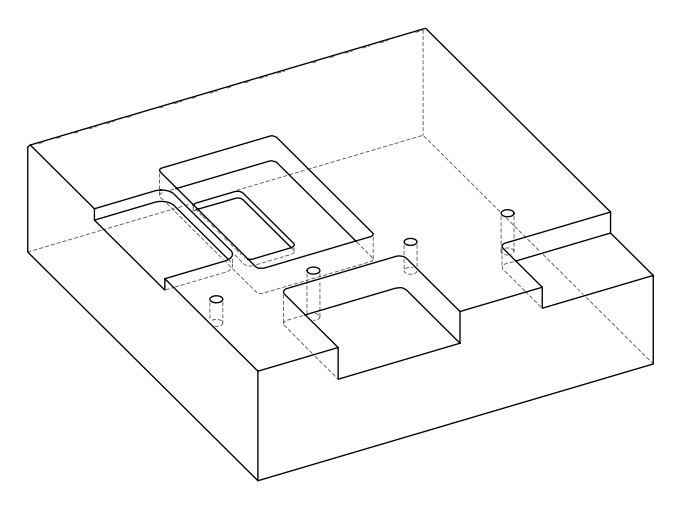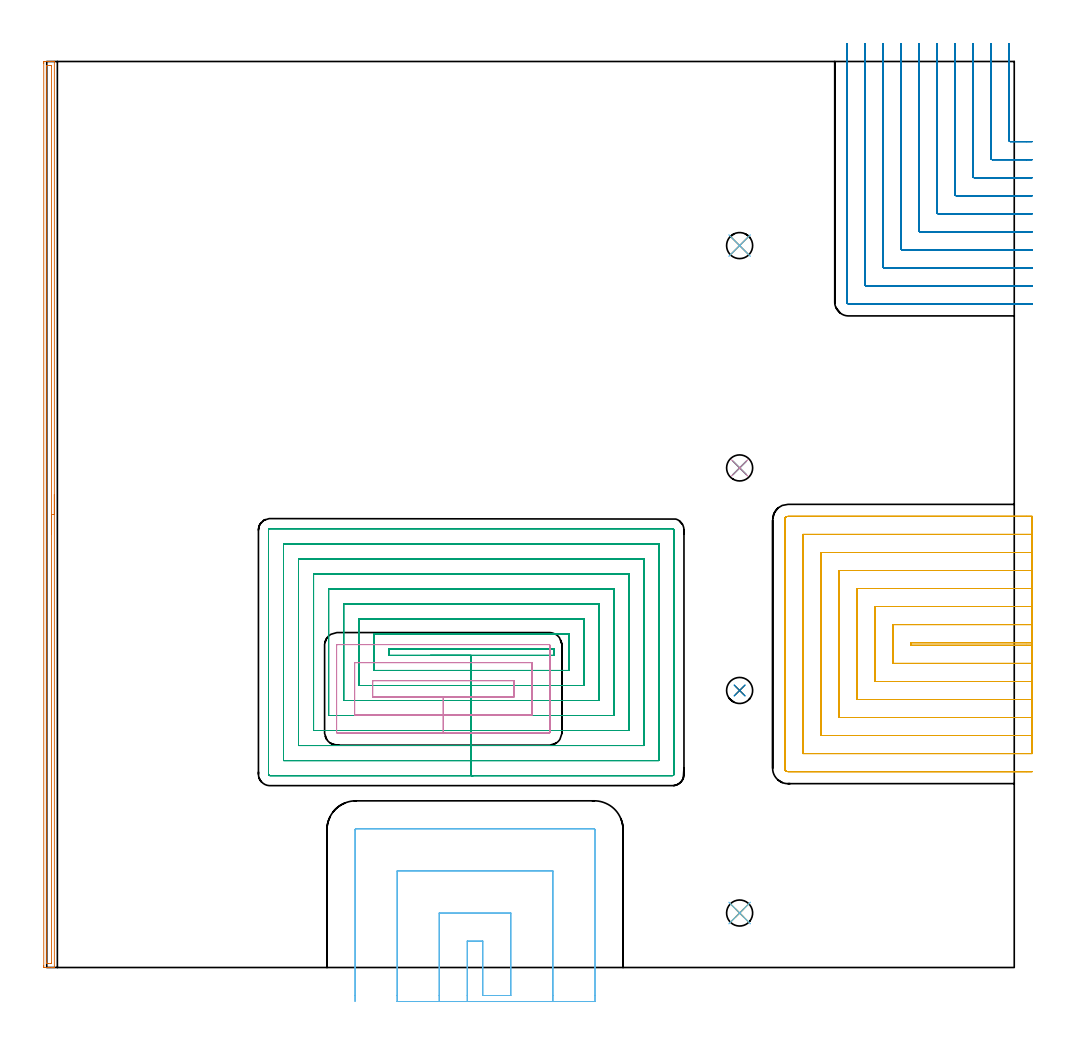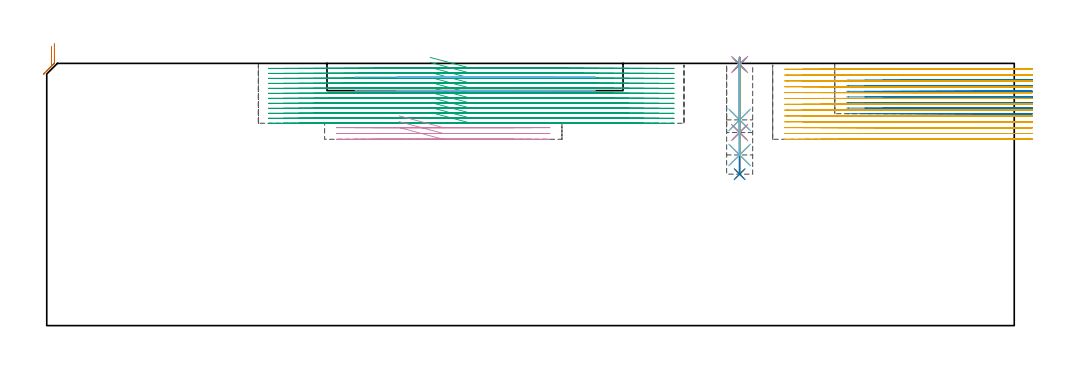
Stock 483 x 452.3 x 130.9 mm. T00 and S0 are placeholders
(PLAN: 18 operations, 13 tool changes, 213.3 min)
(1 SPOT_DRILL | STEP1POCKET | NXT0321_9005460120000 | 0.03 min | 4 mm3)
(2 SPOT_DRILL_1 | STEP1POCKET_1 | NXT0321_9005460120000 | 0.03 min | 2 mm3)
(3 SPOT_DRILL_2 | STEP1POCKET_2 | NXT0321_9005460120000 | 0.03 min | 2 mm3)
(4 SPOT_DRILL_3 | STEP1POCKET_3 | NXT0321_9005460120000 | 0.03 min | 2 mm3)
(5 DRILL_BLIND_HOLE_INTO_CENTER | STEP1POCKET | UGT0301_480 | 0.12 min | 1488 mm3)
(6 DRILL_TO_ENLARGE_BLIND_HOLE | STEP1POCKET | UGT0301_374 | 0.12 min | 2237 mm3)
(7 DRILL_BLIND_HOLE_INTO_CENTER_1 | STEP1POCKET_1 | UGT0301_480 | 0.23 min | 3011 mm3)
(8 DRILL_TO_ENLARGE_BLIND_HOLE_1 | STEP1POCKET_1 | UGT0301_374 | 0.23 min | 4300 mm3)
(9 DRILL_BLIND_HOLE_INTO_CENTER_2 | STEP1POCKET_2 | UGT0301_480 | 0.15 min | 1841 mm3)
(10 DRILL_TO_ENLARGE_BLIND_HOLE_2 | STEP1POCKET_2 | UGT0301_374 | 0.15 min | 2719 mm3)
(11 DRILL_BLIND_HOLE_INTO_CENTER_3 | STEP1POCKET_3 | UGT0301_480 | 0.19 min | 2470 mm3)
(12 DRILL_TO_ENLARGE_BLIND_HOLE_3 | STEP1POCKET_3 | UGT0301_374 | 0.19 min | 3570 mm3)
(13 AREA_MILL | FG_CHAMFER_SURFACE | UGT0205_001 | 7.43 min | 6351 mm3)
(14 MILL_CORNER_NOTCH_RECTANGULAR | CORNER_NOTCH_RECTANGULAR | NXT0201_011 | Follow Part, ap 3, ae 75% | 27.88 min | 285381 mm3)
(15 MILL_RECTANGULAR_POCKET | POCKET_RECTANGULAR_STRAIGHT | NXT0201_013 | Follow Part, ap 2.5, ae 75% | 91.39 min | 845746 mm3)
(16 MILL_RECTANGULAR_POCKET_1 | POCKET_RECTANGULAR_STRAIGHT_1 | NXT0201_011 | Follow Part, ap 3, ae 75% | 4.53 min | 52999 mm3)
(17 MILL_SLOT | SLOT_PARTIAL_RECTANGULAR | NXT0201_011 | Follow Part, ap 3, ae 75% | 76.45 min | 636310 mm3)
(18 MILL_SLOT_1 | SLOT_PARTIAL_RECTANGULAR_1 | UGT0201_006 | Follow Part, ap 7, ae 75% | 4.13 min | 166063 mm3)
(TOOL NXT0321_9005460120000 | NC Spot Drill, 142deg, 12mm, Carbide, Uncoated | D12 PA142 FL30 Z2)
(TOOL UGT0301_480 | Carbide Drill 8.5 mm | D8.5 PA118 FL75 Z2)
(TOOL UGT0301_374 | Twist Drill Flat Bottom 13 mm | D13 PA180 FL101 Z2)
(TOOL UGT0205_001 | Chamfer Mill 20 x 3 x 45 deg. | D20 FL50 Z2)
(TOOL NXT0201_011 | ENDMILL 12mm [2P460-1200-NA 1630] | D12 FL38 Z6)
(TOOL NXT0201_013 | ENDMILL 10mm | D10 FL30 Z4)
(TOOL UGT0201_006 | End Mill 28 mm | D28 FL25 Z2)
(OP 1 SPOT_DRILL)
G17 G21 G94 G90
T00 M6
G54
G17 G0 G90 X345.9 Y27.2 S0 M3
G43 Z140.9 H0
G94 G81 G98 Z130.336 F250. R133.9
G80
M5
M2
(OP 2 SPOT_DRILL_1)
G17 G21 G94 G90
T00 M6
G54
G17 G0 G90 X345.9 Y138.3 S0 M3
G43 Z140.9 H0
G94 G81 G98 Z130.336 F250. R133.9
G80
M5
M2
(OP 3 SPOT_DRILL_2)
G17 G21 G94 G90
T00 M6
G54
G17 G0 G90 X345.9 Y249.4 S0 M3
G43 Z140.9 H0
G94 G81 G98 Z130.336 F250. R133.9
G80
M5
M2
(OP 4 SPOT_DRILL_3)
G17 G21 G94 G90
T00 M6
G54
G17 G0 G90 X345.9 Y360.4 S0 M3
G43 Z140.9 H0
G94 G81 G98 Z130.336 F250. R133.9
G80
M5
M2
(OP 5 DRILL_BLIND_HOLE_INTO_CENTER)
G17 G21 G94 G90
T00 M6
G54
G17 G0 G90 X345.9 Y27.2 S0 M3
G43 Z140.9 H0
G94 G81 G98 Z102.7 F250. R132.9
G80
M5
M2
(OP 6 DRILL_TO_ENLARGE_BLIND_HOLE)
G17 G21 G94 G90
T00 M6
G54
G17 G0 G90 X345.9 Y27.2 S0 M3
G43 Z140.9 H0
G94 G81 G98 Z102.7 F250. R132.9
G80
M5
M2
(OP 7 DRILL_BLIND_HOLE_INTO_CENTER_1)
G17 G21 G94 G90
T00 M6
G54
G17 G0 G90 X345.9 Y138.3 S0 M3
G43 Z140.9 H0
G94 G81 G98 Z75.6 F250. R132.9
G80
M5
M2
(OP 8 DRILL_TO_ENLARGE_BLIND_HOLE_1)
G17 G21 G94 G90
T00 M6
G54
G17 G0 G90 X345.9 Y138.3 S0 M3
G43 Z140.9 H0
G94 G73 G98 Z75.6 F250. Q11.06 R132.9
G80
M5
M2
(OP 9 DRILL_BLIND_HOLE_INTO_CENTER_2)
G17 G21 G94 G90
T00 M6
G54
G17 G0 G90 X345.9 Y249.4 S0 M3
G43 Z140.9 H0
G94 G81 G98 Z96.4 F250. R132.9
G80
M5
M2
(OP 10 DRILL_TO_ENLARGE_BLIND_HOLE_2)
G17 G21 G94 G90
T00 M6
G54
G17 G0 G90 X345.9 Y249.4 S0 M3
G43 Z140.9 H0
G94 G73 G98 Z96.4 F250. Q11.5 R132.9
G80
M5
M2
(OP 11 DRILL_BLIND_HOLE_INTO_CENTER_3)
G17 G21 G94 G90
T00 M6
G54
G17 G0 G90 X345.9 Y360.4 S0 M3
G43 Z140.9 H0
G94 G81 G98 Z85.2 F250. R132.9
G80
M5
M2
(OP 12 DRILL_TO_ENLARGE_BLIND_HOLE_3)
G17 G21 G94 G90
T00 M6
G54
G17 G0 G90 X345.9 Y360.4 S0 M3
G43 Z140.9 H0
G94 G73 G98 Z85.2 F250. Q11.425 R132.9
G80
M5
M2
(OP 13 AREA_MILL)
G17 G21 G94 G90
T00 M6
G54
G17 G0 G90 X3.8 Y236.15 S1061 M3
G43 Z140.9 H0
G94 G1 Y236.112 Z140.028 F250.
Y235.998 Z139.163
Y235.809 Z138.312
Y235.547 Z137.48
Y235.213 Z136.674
Y234.81 Z135.9
Y234.341 Z135.164
Y233.81 Z134.472
Y233.221 Z133.829
Y232.578 Z133.239
Y231.886 Z132.708
Y231.15 Z132.24
Y230.376 Z131.837
Y229.57 Z131.503
Y228.738 Z131.241
Y227.886 Z131.052
Y227.022 Z130.938
Y226.15 Z130.9
Y0.169
X3.798 Y0.007 Z130.889
Y0.005 Z130.888
X3.461 Y0. Z130.56
X3.14 Z130.24
X2.472 Z129.567
X1.257 Z128.353
X0.709 Z127.804
X-1.053 Y0.001 Z126.043
X-1.284 Y0.004 Z125.812
X-1.491 Y0.01 Z125.605
X-1.495 Y0.168 Z125.603
X-1.499 Y0.616 Z125.601
X-1.5 Y1.069 Z125.6
Y451.244
X-1.499 Y451.684 Z125.601
X-1.495 Y452.132 Z125.602
X-1.491 Y452.29 Z125.605
X-1.053 Y452.3 Z126.043
X0.709 Z127.804
X1.256 Z128.353
X1.591 Z128.687
X2.138 Z129.234
X2.472 Z129.567
X3.14 Z130.24
X3.461 Z130.56
X3.798 Y452.295 Z130.888
Y452.293 Z130.889
X3.8 Y452.131 Z130.9
Y226.15
X2.386 Z129.486
X2.385 Y2.49 Z129.485
X2.384 Y2.402 Z129.484
X2.377 Y2.01 Z129.477
X1.985 Y2.002 Z129.085
X0.709 Y2.001 Z127.809
X0.222 Y2.003 Z127.322
X0.012 Y2.01 Z127.112
X-0.079 Y2.036 Z127.021
X-0.084 Y2.314 Z127.016
X-0.085 Y2.402 Z127.015
Y449.81
X-0.084 Y449.898 Z127.016
X-0.077 Y450.29 Z127.023
X0.315 Y450.298 Z127.415
X1.591 Y450.299 Z128.691
X2.078 Y450.297 Z129.178
X2.288 Y450.29 Z129.388
X2.379 Y450.264 Z129.479
X2.384 Y449.986 Z129.484
X2.385 Y449.898 Z129.485
X2.386 Y226.15 Z129.486
Y225.278 Z129.524
Y224.413 Z129.638
Y223.562 Z129.826
Y222.73 Z130.089
Y221.924 Z130.423
Y221.15 Z130.825
Y220.414 Z131.294
Y219.722 Z131.825
Y219.079 Z132.415
Y218.49 Z133.058
Y217.958 Z133.75
Y217.49 Z134.486
Y217.087 Z135.26
Y216.753 Z136.066
Y216.491 Z136.898
Y216.302 Z137.749
Y216.188 Z138.614
Y216.15 Z139.486
G0 Z140.9
M5
M2
(OP 14 MILL_CORNER_NOTCH_RECTANGULAR)
G17 G21 G94 G90
T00 M6
G54
G17 G0 G90 X480.4 Y461.3 S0 M3
G43 Z140.9 H1
Z128.111
G94 G1 Y458.3 F250.
Y412.894 F500.
G3 X480.994 Y412.3 R0.6
G1 X489.
X492. F250.
G0 Z140.9
X471.4 Y461.3
Z128.111
G1 Y458.3
Y403.894 F500.
G3 X471.994 Y403.3 R0.6
G1 X489.
X492. F250.
G0 Z140.9
X462.4 Y461.3
Z128.111
G1 Y458.3
Y394.894 F500.
G3 X462.994 Y394.3 R0.6
G1 X489.
X492. F250.
G0 Z140.9
X453.4 Y461.3
Z128.111
G1 Y458.3
Y385.895 F500.
G3 X453.995 Y385.3 R0.6
G1 X489.
X492. F250.
G0 Z140.9
X444.4 Y461.3
Z128.111
G1 Y458.3
Y376.895 F500.
G3 X444.995 Y376.3 R0.6
G1 X489.
X492. F250.
G0 Z140.9
X435.4 Y461.3
Z128.111
G1 Y458.3
Y367.895 F500.
G3 X435.995 Y367.3 R0.6
G1 X489.
X492. F250.
G0 Z140.9
X426.4 Y461.3
Z128.111
G1 Y458.3
Y358.895 F500.
G3 X426.996 Y358.3 R0.6
G1 X489.
X492. F250.
G0 Z140.9
X417.4 Y461.3
Z128.111
G1 Y458.3
Y349.896 F500.
G3 X417.996 Y349.3 R0.6
G1 X489.
X492. F250.
G0 Z140.9
X408.4 Y461.3
Z128.111
G1 Y458.3
Y340.896 F500.
G3 X408.996 Y340.3 R0.6
G1 X489.
X492. F250.
G0 Z140.9
X399.4 Y461.3
Z128.111
G1 Y458.3
Y332.2 F500.
G3 X400.3 Y331.3 R0.9
G1 X489.
X492. F250.
G0 Z140.9
X480.4 Y461.3
Z125.322
G1 Y458.3
Y412.894 F500.
G3 X480.994 Y412.3 R0.6
G1 X489.
X492. F250.
G0 Z140.9
X471.4 Y461.3
Z125.322
G1 Y458.3
Y403.894 F500.
G3 X471.994 Y403.3 R0.6
G1 X489.
X492. F250.
G0 Z140.9
X462.4 Y461.3
Z125.322
G1 Y458.3
Y394.894 F500.
G3 X462.994 Y394.3 R0.6
G1 X489.
X492. F250.
G0 Z140.9
X453.4 Y461.3
Z125.322
G1 Y458.3
Y385.895 F500.
G3 X453.995 Y385.3 R0.6
G1 X489.
X492. F250.
G0 Z140.9
X444.4 Y461.3
Z125.322
G1 Y458.3
Y376.895 F500.
G3 X444.995 Y376.3 R0.6
G1 X489.
X492. F250.
G0 Z140.9
X435.4 Y461.3
Z125.322
G1 Y458.3
Y367.895 F500.
G3 X435.995 Y367.3 R0.6
G1 X489.
X492. F250.
G0 Z140.9
X426.4 Y461.3
Z125.322
G1 Y458.3
Y358.895 F500.
G3 X426.995 Y358.3 R0.6
G1 X489.
X492. F250.
G0 Z140.9
X417.4 Y461.3
Z125.322
G1 Y458.3
Y349.896 F500.
G3 X417.996 Y349.3 R0.6
G1 X489.
X492. F250.
G0 Z140.9
X408.4 Y461.3
Z125.322
G1 Y458.3
Y340.896 F500.
G3 X408.996 Y340.3 R0.6
G1 X489.
X492. F250.
G0 Z140.9
X399.4 Y461.3
Z125.322
G1 Y458.3
Y332.2 F500.
G3 X400.3 Y331.3 R0.9
G1 X489.
X492. F250.
G0 Z140.9
X480.4 Y461.3
Z122.533
G1 Y458.3
Y412.894 F500.
G3 X480.994 Y412.3 R0.6
G1 X489.
X492. F250.
G0 Z140.9
X471.4 Y461.3
Z122.533
G1 Y458.3
Y403.894 F500.
G3 X471.994 Y403.3 R0.6
G1 X489.
X492. F250.
G0 Z140.9
X462.4 Y461.3
Z122.533
G1 Y458.3
Y394.894 F500.
G3 X462.994 Y394.3 R0.6
G1 X489.
X492. F250.
G0 Z140.9
X453.4 Y461.3
Z122.533
G1 Y458.3
Y385.895 F500.
G3 X453.995 Y385.3 R0.6
G1 X489.
X492. F250.
G0 Z140.9
X444.4 Y461.3
Z122.533
G1 Y458.3
Y376.895 F500.
G3 X444.995 Y376.3 R0.6
G1 X489.
X492. F250.
G0 Z140.9
X435.4 Y461.3
Z122.533
G1 Y458.3
Y367.895 F500.
G3 X435.995 Y367.3 R0.6
G1 X489.
X492. F250.
G0 Z140.9
X426.4 Y461.3
Z122.533
G1 Y458.3
Y358.895 F500.
G3 X426.995 Y358.3 R0.6
G1 X489.
X492. F250.
G0 Z140.9
X417.4 Y461.3
Z122.533
G1 Y458.3
Y349.896 F500.
G3 X417.996 Y349.3 R0.6
G1 X489.
X492. F250.
G0 Z140.9
X408.4 Y461.3
Z122.533
G1 Y458.3
Y340.896 F500.
G3 X408.996 Y340.3 R0.6
G1 X489.
X492. F250.
G0 Z140.9
X399.4 Y461.3
Z122.533
G1 Y458.3
Y332.2 F500.
G3 X400.3 Y331.3 R0.9
G1 X489.
X492. F250.
G0 Z140.9
X480.4 Y461.3
Z119.744
G1 Y458.3
Y412.894 F500.
G3 X480.994 Y412.3 R0.6
G1 X489.
X492. F250.
G0 Z140.9
X471.4 Y461.3
Z119.744
G1 Y458.3
Y403.894 F500.
G3 X471.994 Y403.3 R0.6
G1 X489.
X492. F250.
G0 Z140.9
X462.4 Y461.3
Z119.744
G1 Y458.3
Y394.894 F500.
G3 X462.994 Y394.3 R0.6
G1 X489.
X492. F250.
G0 Z140.9
X453.4 Y461.3
Z119.744
G1 Y458.3
Y385.895 F500.
G3 X453.995 Y385.3 R0.6
G1 X489.
X492. F250.
G0 Z140.9
X444.4 Y461.3
Z119.744
G1 Y458.3
Y376.895 F500.
G3 X444.995 Y376.3 R0.6
G1 X489.
X492. F250.
G0 Z140.9
X435.4 Y461.3
Z119.744
G1 Y458.3
Y367.895 F500.
G3 X435.995 Y367.3 R0.6
G1 X489.
X492. F250.
G0 Z140.9
X426.4 Y461.3
Z119.744
G1 Y458.3
Y358.895 F500.
G3 X426.995 Y358.3 R0.6
G1 X489.
X492. F250.
G0 Z140.9
X417.4 Y461.3
Z119.744
G1 Y458.3
Y349.896 F500.
G3 X417.996 Y349.3 R0.6
G1 X489.
X492. F250.
G0 Z140.9
X408.4 Y461.3
Z119.744
G1 Y458.3
Y340.896 F500.
G3 X408.996 Y340.3 R0.6
G1 X489.
X492. F250.
G0 Z140.9
X399.4 Y461.3
Z119.744
G1 Y458.3
Y332.2 F500.
G3 X400.3 Y331.3 R0.9
G1 X489.
X492. F250.
G0 Z140.9
X480.4 Y461.3
Z116.956
G1 Y458.3
Y412.894 F500.
G3 X480.994 Y412.3 R0.6
G1 X489.
X492. F250.
G0 Z140.9
X471.4 Y461.3
Z116.956
G1 Y458.3
Y403.894 F500.
G3 X471.994 Y403.3 R0.6
G1 X489.
X492. F250.
G0 Z140.9
X462.4 Y461.3
Z116.956
G1 Y458.3
Y394.894 F500.
G3 X462.994 Y394.3 R0.6
G1 X489.
X492. F250.
G0 Z140.9
X453.4 Y461.3
Z116.956
G1 Y458.3
Y385.895 F500.
G3 X453.995 Y385.3 R0.6
G1 X489.
X492. F250.
G0 Z140.9
X444.4 Y461.3
Z116.956
G1 Y458.3
Y376.895 F500.
G3 X444.995 Y376.3 R0.6
G1 X489.
X492. F250.
G0 Z140.9
X435.4 Y461.3
Z116.956
G1 Y458.3
Y367.895 F500.
G3 X435.995 Y367.3 R0.6
G1 X489.
X492. F250.
G0 Z140.9
X426.4 Y461.3
Z116.956
G1 Y458.3
Y358.895 F500.
G3 X426.995 Y358.3 R0.6
G1 X489.
X492. F250.
G0 Z140.9
X417.4 Y461.3
Z116.956
G1 Y458.3
Y349.896 F500.
G3 X417.996 Y349.3 R0.6
G1 X489.
X492. F250.
G0 Z140.9
X408.4 Y461.3
Z116.956
G1 Y458.3
Y340.896 F500.
G3 X408.996 Y340.3 R0.6
G1 X489.
X492. F250.
G0 Z140.9
X399.4 Y461.3
Z116.956
G1 Y458.3
Y332.2 F500.
G3 X400.3 Y331.3 R0.9
G1 X489.
X492. F250.
G0 Z140.9
X480.4 Y461.3
Z114.167
G1 Y458.3
Y412.894 F500.
G3 X480.994 Y412.3 R0.6
G1 X489.
X492. F250.
G0 Z140.9
X471.4 Y461.3
Z114.167
G1 Y458.3
Y403.894 F500.
G3 X471.994 Y403.3 R0.6
G1 X489.
X492. F250.
G0 Z140.9
X462.4 Y461.3
Z114.167
G1 Y458.3
Y394.894 F500.
G3 X462.994 Y394.3 R0.6
G1 X489.
X492. F250.
G0 Z140.9
X453.4 Y461.3
Z114.167
G1 Y458.3
Y385.895 F500.
G3 X453.995 Y385.3 R0.6
G1 X489.
X492. F250.
G0 Z140.9
X444.4 Y461.3
Z114.167
G1 Y458.3
Y376.895 F500.
G3 X444.995 Y376.3 R0.6
G1 X489.
X492. F250.
G0 Z140.9
X435.4 Y461.3
Z114.167
G1 Y458.3
Y367.895 F500.
G3 X435.995 Y367.3 R0.6
G1 X489.
X492. F250.
G0 Z140.9
X426.4 Y461.3
Z114.167
G1 Y458.3
Y358.895 F500.
G3 X426.995 Y358.3 R0.6
G1 X489.
X492. F250.
G0 Z140.9
X417.4 Y461.3
Z114.167
G1 Y458.3
Y349.896 F500.
G3 X417.996 Y349.3 R0.6
G1 X489.
X492. F250.
G0 Z140.9
X408.4 Y461.3
Z114.167
G1 Y458.3
Y340.896 F500.
G3 X408.996 Y340.3 R0.6
G1 X489.
X492. F250.
G0 Z140.9
X399.4 Y461.3
Z114.167
G1 Y458.3
Y332.2 F500.
G3 X400.3 Y331.3 R0.9
G1 X489.
X492. F250.
G0 Z140.9
X480.4 Y461.3
Z111.378
G1 Y458.3
Y412.894 F500.
G3 X480.994 Y412.3 R0.6
G1 X489.
X492. F250.
G0 Z140.9
X471.4 Y461.3
Z111.378
G1 Y458.3
Y403.894 F500.
G3 X471.994 Y403.3 R0.6
G1 X489.
X492. F250.
G0 Z140.9
X462.4 Y461.3
Z111.378
G1 Y458.3
Y394.894 F500.
G3 X462.994 Y394.3 R0.6
G1 X489.
X492. F250.
G0 Z140.9
X453.4 Y461.3
Z111.378
G1 Y458.3
Y385.895 F500.
G3 X453.995 Y385.3 R0.6
G1 X489.
X492. F250.
G0 Z140.9
X444.4 Y461.3
Z111.378
G1 Y458.3
Y376.895 F500.
G3 X444.995 Y376.3 R0.6
G1 X489.
X492. F250.
G0 Z140.9
X435.4 Y461.3
Z111.378
G1 Y458.3
Y367.895 F500.
G3 X435.995 Y367.3 R0.6
G1 X489.
X492. F250.
G0 Z140.9
X426.4 Y461.3
Z111.378
G1 Y458.3
Y358.895 F500.
G3 X426.995 Y358.3 R0.6
G1 X489.
X492. F250.
G0 Z140.9
X417.4 Y461.3
Z111.378
G1 Y458.3
Y349.896 F500.
G3 X417.996 Y349.3 R0.6
G1 X489.
X492. F250.
G0 Z140.9
X408.4 Y461.3
Z111.378
G1 Y458.3
Y340.896 F500.
G3 X408.996 Y340.3 R0.6
G1 X489.
X492. F250.
G0 Z140.9
X399.4 Y461.3
Z111.378
G1 Y458.3
Y332.2 F500.
G3 X400.3 Y331.3 R0.9
G1 X489.
X492. F250.
G0 Z140.9
X480.4 Y461.3
Z108.589
G1 Y458.3
Y412.894 F500.
G3 X480.994 Y412.3 R0.6
G1 X489.
X492. F250.
G0 Z140.9
X471.4 Y461.3
Z108.589
G1 Y458.3
Y403.894 F500.
G3 X471.994 Y403.3 R0.6
G1 X489.
X492. F250.
G0 Z140.9
X462.4 Y461.3
Z108.589
G1 Y458.3
Y394.894 F500.
G3 X462.994 Y394.3 R0.6
G1 X489.
X492. F250.
G0 Z140.9
X453.4 Y461.3
Z108.589
G1 Y458.3
Y385.895 F500.
G3 X453.995 Y385.3 R0.6
G1 X489.
X492. F250.
G0 Z140.9
X444.4 Y461.3
Z108.589
G1 Y458.3
Y376.895 F500.
G3 X444.995 Y376.3 R0.6
G1 X489.
X492. F250.
G0 Z140.9
X435.4 Y461.3
Z108.589
G1 Y458.3
Y367.895 F500.
G3 X435.995 Y367.3 R0.6
G1 X489.
X492. F250.
G0 Z140.9
X426.4 Y461.3
Z108.589
G1 Y458.3
Y358.895 F500.
G3 X426.995 Y358.3 R0.6
G1 X489.
X492. F250.
G0 Z140.9
X417.4 Y461.3
Z108.589
G1 Y458.3
Y349.896 F500.
G3 X417.996 Y349.3 R0.6
G1 X489.
X492. F250.
G0 Z140.9
X408.4 Y461.3
Z108.589
G1 Y458.3
Y340.896 F500.
G3 X408.996 Y340.3 R0.6
G1 X489.
X492. F250.
G0 Z140.9
X399.4 Y461.3
Z108.589
G1 Y458.3
Y332.2 F500.
G3 X400.3 Y331.3 R0.9
G1 X489.
X492. F250.
G0 Z140.9
X480.4 Y461.3
Z105.8
G1 Y458.3
Y412.894 F500.
G3 X480.994 Y412.3 R0.6
G1 X489.
X492. F250.
G0 Z140.9
X471.4 Y461.3
Z105.8
G1 Y458.3
Y403.894 F500.
G3 X471.994 Y403.3 R0.6
G1 X489.
X492. F250.
G0 Z140.9
X462.4 Y461.3
Z105.8
G1 Y458.3
Y394.894 F500.
G3 X462.994 Y394.3 R0.6
G1 X489.
X492. F250.
G0 Z140.9
X453.4 Y461.3
Z105.8
G1 Y458.3
Y385.895 F500.
G3 X453.995 Y385.3 R0.6
G1 X489.
X492. F250.
G0 Z140.9
X444.4 Y461.3
Z105.8
G1 Y458.3
Y376.895 F500.
G3 X444.995 Y376.3 R0.6
G1 X489.
X492. F250.
G0 Z140.9
X435.4 Y461.3
Z105.8
G1 Y458.3
Y367.895 F500.
G3 X435.995 Y367.3 R0.6
G1 X489.
X492. F250.
G0 Z140.9
X426.4 Y461.3
Z105.8
G1 Y458.3
Y358.895 F500.
G3 X426.995 Y358.3 R0.6
G1 X489.
X492. F250.
G0 Z140.9
X417.4 Y461.3
Z105.8
G1 Y458.3
Y349.896 F500.
G3 X417.996 Y349.3 R0.6
G1 X489.
X492. F250.
G0 Z140.9
X408.4 Y461.3
Z105.8
G1 Y458.3
Y340.896 F500.
G3 X408.996 Y340.3 R0.6
G1 X489.
X492. F250.
G0 Z140.9
X399.4 Y461.3
Z105.8
G1 Y458.3
Y332.2 F500.
G3 X400.3 Y331.3 R0.9
G1 X489.
X492. F250.
G0 Z140.9
M5
M2
(OP 15 MILL_RECTANGULAR_POCKET)
G17 G21 G94 G90
T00 M6
G54
G17 G0 G90 X191.405 Y155.8 S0 M3
G43 Z140.9 H0
Z133.9
G94 G1 X211.9 Z128.408 F250.
X253.1 F500.
Y159.1
X170.7
Y155.8
X211.9
Y148.3
X260.6
Y166.6
X163.2
Y148.3
X211.9
Y140.8
X268.1
Y174.1
X155.7
Y140.8
X211.9
Y133.3
X275.6
Y181.6
X148.2
Y133.3
X211.9
Y125.8
X283.1
Y189.1
X140.7
Y125.8
X211.9
Y118.3
X290.6
Y196.6
X133.2
Y118.3
X211.9
Y110.8
X298.1
Y204.1
X125.7
Y110.8
X211.9
Y103.3
X305.6
Y211.6
X118.2
Y103.3
X211.9
Y95.8
X312.4
G3 X313.1 Y96.5 R0.7
G1 Y218.4
G3 X312.4 Y219.1 R0.7
G1 X111.4
G3 X110.7 Y218.4 R0.7
G1 Y96.5
G3 X111.4 Y95.8 R0.7
G1 X211.9
X212.9
G0 X191.405 Y155.8 Z131.408
G1 X211.9 Z125.917 F250.
X253.1 F500.
Y159.1
X170.7
Y155.8
X211.9
Y148.3
X260.6
Y166.6
X163.2
Y148.3
X211.9
Y140.8
X268.1
Y174.1
X155.7
Y140.8
X211.9
Y133.3
X275.6
Y181.6
X148.2
Y133.3
X211.9
Y125.8
X283.1
Y189.1
X140.7
Y125.8
X211.9
Y118.3
X290.6
Y196.6
X133.2
Y118.3
X211.9
Y110.8
X298.1
Y204.1
X125.7
Y110.8
X211.9
Y103.3
X305.6
Y211.6
X118.2
Y103.3
X211.9
Y95.8
X312.4
G3 X313.1 Y96.5 R0.7
G1 Y218.4
G3 X312.4 Y219.1 R0.7
G1 X111.4
G3 X110.7 Y218.4 R0.7
G1 Y96.5
G3 X111.4 Y95.8 R0.7
G1 X211.9
X212.9
G0 X191.405 Y155.8 Z128.917
G1 X211.9 Z123.425 F250.
X253.1 F500.
Y159.1
X170.7
Y155.8
X211.9
Y148.3
X260.6
Y166.6
X163.2
Y148.3
X211.9
Y140.8
X268.1
Y174.1
X155.7
Y140.8
X211.9
Y133.3
X275.6
Y181.6
X148.2
Y133.3
X211.9
Y125.8
X283.1
Y189.1
X140.7
Y125.8
X211.9
Y118.3
X290.6
Y196.6
X133.2
Y118.3
X211.9
Y110.8
X298.1
Y204.1
X125.7
Y110.8
X211.9
Y103.3
X305.6
Y211.6
X118.2
Y103.3
X211.9
Y95.8
X312.4
G3 X313.1 Y96.5 R0.7
G1 Y218.4
G3 X312.4 Y219.1 R0.7
G1 X111.4
G3 X110.7 Y218.4 R0.7
G1 Y96.5
G3 X111.4 Y95.8 R0.7
G1 X211.9
X212.9
G0 X191.405 Y155.8 Z126.425
G1 X211.9 Z120.933 F250.
X253.1 F500.
Y159.1
X170.7
Y155.8
X211.9
Y148.3
X260.6
Y166.6
X163.2
Y148.3
X211.9
Y140.8
X268.1
Y174.1
X155.7
Y140.8
X211.9
Y133.3
X275.6
Y181.6
X148.2
Y133.3
X211.9
Y125.8
X283.1
Y189.1
X140.7
Y125.8
X211.9
Y118.3
X290.6
Y196.6
X133.2
Y118.3
X211.9
Y110.8
X298.1
Y204.1
X125.7
Y110.8
X211.9
Y103.3
X305.6
Y211.6
X118.2
Y103.3
X211.9
Y95.8
X312.4
G3 X313.1 Y96.5 R0.7
G1 Y218.4
G3 X312.4 Y219.1 R0.7
G1 X111.4
G3 X110.7 Y218.4 R0.7
G1 Y96.5
G3 X111.4 Y95.8 R0.7
G1 X211.9
X212.9
G0 X191.405 Y155.8 Z123.933
G1 X211.9 Z118.442 F250.
X253.1 F500.
Y159.1
X170.7
Y155.8
X211.9
Y148.3
X260.6
Y166.6
X163.2
Y148.3
X211.9
Y140.8
X268.1
Y174.1
X155.7
Y140.8
X211.9
Y133.3
X275.6
Y181.6
X148.2
Y133.3
X211.9
Y125.8
X283.1
Y189.1
X140.7
Y125.8
X211.9
Y118.3
X290.6
Y196.6
X133.2
Y118.3
X211.9
Y110.8
X298.1
Y204.1
X125.7
Y110.8
X211.9
Y103.3
X305.6
Y211.6
X118.2
Y103.3
X211.9
Y95.8
X312.4
G3 X313.1 Y96.5 R0.7
G1 Y218.4
G3 X312.4 Y219.1 R0.7
G1 X111.4
G3 X110.7 Y218.4 R0.7
G1 Y96.5
G3 X111.4 Y95.8 R0.7
G1 X211.9
X212.9
G0 X191.405 Y155.8 Z121.442
G1 X211.9 Z115.95 F250.
X253.1 F500.
Y159.1
X170.7
Y155.8
X211.9
Y148.3
X260.6
Y166.6
X163.2
Y148.3
X211.9
Y140.8
X268.1
Y174.1
X155.7
Y140.8
X211.9
Y133.3
X275.6
Y181.6
X148.2
Y133.3
X211.9
Y125.8
X283.1
Y189.1
X140.7
Y125.8
X211.9
Y118.3
X290.6
Y196.6
X133.2
Y118.3
X211.9
Y110.8
X298.1
Y204.1
X125.7
Y110.8
X211.9
Y103.3
X305.6
Y211.6
X118.2
Y103.3
X211.9
Y95.8
X312.4
G3 X313.1 Y96.5 R0.7
G1 Y218.4
G3 X312.4 Y219.1 R0.7
G1 X111.4
G3 X110.7 Y218.4 R0.7
G1 Y96.5
G3 X111.4 Y95.8 R0.7
G1 X211.9
X212.9
G0 X191.405 Y155.8 Z118.95
G1 X211.9 Z113.458 F250.
X253.1 F500.
Y159.1
X170.7
Y155.8
X211.9
Y148.3
X260.6
Y166.6
X163.2
Y148.3
X211.9
Y140.8
X268.1
Y174.1
X155.7
Y140.8
X211.9
Y133.3
X275.6
Y181.6
X148.2
Y133.3
X211.9
Y125.8
X283.1
Y189.1
X140.7
Y125.8
X211.9
Y118.3
X290.6
Y196.6
X133.2
Y118.3
X211.9
Y110.8
X298.1
Y204.1
X125.7
Y110.8
X211.9
Y103.3
X305.6
Y211.6
X118.2
Y103.3
X211.9
Y95.8
X312.4
G3 X313.1 Y96.5 R0.7
G1 Y218.4
G3 X312.4 Y219.1 R0.7
G1 X111.4
G3 X110.7 Y218.4 R0.7
G1 Y96.5
G3 X111.4 Y95.8 R0.7
G1 X211.9
X212.9
G0 X191.405 Y155.8 Z116.458
G1 X211.9 Z110.967 F250.
X253.1 F500.
Y159.1
X170.7
Y155.8
X211.9
Y148.3
X260.6
Y166.6
X163.2
Y148.3
X211.9
Y140.8
X268.1
Y174.1
X155.7
Y140.8
X211.9
Y133.3
X275.6
Y181.6
X148.2
Y133.3
X211.9
Y125.8
X283.1
Y189.1
X140.7
Y125.8
X211.9
Y118.3
X290.6
Y196.6
X133.2
Y118.3
X211.9
Y110.8
X298.1
Y204.1
X125.7
Y110.8
X211.9
Y103.3
X305.6
Y211.6
X118.2
Y103.3
X211.9
Y95.8
X312.4
G3 X313.1 Y96.5 R0.7
G1 Y218.4
G3 X312.4 Y219.1 R0.7
G1 X111.4
G3 X110.7 Y218.4 R0.7
G1 Y96.5
G3 X111.4 Y95.8 R0.7
G1 X211.9
X212.9
G0 X191.405 Y155.8 Z113.967
G1 X211.9 Z108.475 F250.
X253.1 F500.
Y159.1
X170.7
Y155.8
X211.9
Y148.3
X260.6
Y166.6
X163.2
Y148.3
X211.9
Y140.8
X268.1
Y174.1
X155.7
Y140.8
X211.9
Y133.3
X275.6
Y181.6
X148.2
Y133.3
X211.9
Y125.8
X283.1
Y189.1
X140.7
Y125.8
X211.9
Y118.3
X290.6
Y196.6
X133.2
Y118.3
X211.9
Y110.8
X298.1
Y204.1
X125.7
Y110.8
X211.9
Y103.3
X305.6
Y211.6
X118.2
Y103.3
X211.9
Y95.8
X312.4
G3 X313.1 Y96.5 R0.7
G1 Y218.4
G3 X312.4 Y219.1 R0.7
G1 X111.4
G3 X110.7 Y218.4 R0.7
G1 Y96.5
G3 X111.4 Y95.8 R0.7
G1 X211.9
X212.9
G0 X191.405 Y155.8 Z111.475
G1 X211.9 Z105.983 F250.
X253.1 F500.
Y159.1
X170.7
Y155.8
X211.9
Y148.3
X260.6
Y166.6
X163.2
Y148.3
X211.9
Y140.8
X268.1
Y174.1
X155.7
Y140.8
X211.9
Y133.3
X275.6
Y181.6
X148.2
Y133.3
X211.9
Y125.8
X283.1
Y189.1
X140.7
Y125.8
X211.9
Y118.3
X290.6
Y196.6
X133.2
Y118.3
X211.9
Y110.8
X298.1
Y204.1
X125.7
Y110.8
X211.9
Y103.3
X305.6
Y211.6
X118.2
Y103.3
X211.9
Y95.8
X312.4
G3 X313.1 Y96.5 R0.7
G1 Y218.4
G3 X312.4 Y219.1 R0.7
G1 X111.4
G3 X110.7 Y218.4 R0.7
G1 Y96.5
G3 X111.4 Y95.8 R0.7
G1 X211.9
X212.9
G0 X191.405 Y155.8 Z108.983
G1 X211.9 Z103.492 F250.
X253.1 F500.
Y159.1
X170.7
Y155.8
X211.9
Y148.3
X260.6
Y166.6
X163.2
Y148.3
X211.9
Y140.8
X268.1
Y174.1
X155.7
Y140.8
X211.9
Y133.3
X275.6
Y181.6
X148.2
Y133.3
X211.9
Y125.8
X283.1
Y189.1
X140.7
Y125.8
X211.9
Y118.3
X290.6
Y196.6
X133.2
Y118.3
X211.9
Y110.8
X298.1
Y204.1
X125.7
Y110.8
X211.9
Y103.3
X305.6
Y211.6
X118.2
Y103.3
X211.9
Y95.8
X312.4
G3 X313.1 Y96.5 R0.7
G1 Y218.4
G3 X312.4 Y219.1 R0.7
G1 X111.4
G3 X110.7 Y218.4 R0.7
G1 Y96.5
G3 X111.4 Y95.8 R0.7
G1 X211.9
X212.9
G0 X191.405 Y155.8 Z106.492
G1 X211.9 Z101. F250.
X253.1 F500.
Y159.1
X170.7
Y155.8
X211.9
Y148.3
X260.6
Y166.6
X163.2
Y148.3
X211.9
Y140.8
X268.1
Y174.1
X155.7
Y140.8
X211.9
Y133.3
X275.6
Y181.6
X148.2
Y133.3
X211.9
Y125.8
X283.1
Y189.1
X140.7
Y125.8
X211.9
Y118.3
X290.6
Y196.6
X133.2
Y118.3
X211.9
Y110.8
X298.1
Y204.1
X125.7
Y110.8
X211.9
Y103.3
X305.6
Y211.6
X118.2
Y103.3
X211.9
Y95.8
X312.4
G3 X313.1 Y96.5 R0.7
G1 Y218.4
G3 X312.4 Y219.1 R0.7
G1 X111.4
G3 X110.7 Y218.4 R0.7
G1 Y96.5
G3 X111.4 Y95.8 R0.7
G1 X211.9
X212.9
G0 Z140.9
M5
M2
(OP 16 MILL_RECTANGULAR_POCKET_1)
G17 G21 G94 G90
T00 M6
G54
G17 G0 G90 X175.874 Y135. S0 M3
G43 Z140.9 H1
Z104.746
G94 G1 X197.95 Z98.831 F250.
X233.2 F500.
Y143.2
X162.7
Y135.
X197.95
Y126.
X242.2
Y152.2
X153.7
Y126.
X197.95
Y117.
X250.8
G3 X251.2 Y117.4 R0.4
G1 Y160.8
G3 X250.8 Y161.2 R0.4
G1 X145.1
G3 X144.7 Y160.8 R0.4
G1 Y117.4
G3 X145.1 Y117. R0.4
G1 X197.95
X198.95
G0 X175.874 Y135. Z101.831
G1 X197.95 Z95.915 F250.
X233.2 F500.
Y143.2
X162.7
Y135.
X197.95
Y126.
X242.2
Y152.2
X153.7
Y126.
X197.95
Y117.
X250.8
G3 X251.2 Y117.4 R0.4
G1 Y160.8
G3 X250.8 Y161.2 R0.4
G1 X145.1
G3 X144.7 Y160.8 R0.4
G1 Y117.4
G3 X145.1 Y117. R0.4
G1 X197.95
X198.95
G0 X175.874 Y135. Z98.915
G1 X197.95 Z93. F250.
X233.2 F500.
Y143.2
X162.7
Y135.
X197.95
Y126.
X242.2
Y152.2
X153.7
Y126.
X197.95
Y117.
X250.8
G3 X251.2 Y117.4 R0.4
G1 Y160.8
G3 X250.8 Y161.2 R0.4
G1 X145.1
G3 X144.7 Y160.8 R0.4
G1 Y117.4
G3 X145.1 Y117. R0.4
G1 X197.95
X198.95
G0 Z140.9
M5
M2
(OP 17 MILL_SLOT)
G17 G21 G94 G90
T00 M6
G54
G17 G0 G90 X492. Y162.2 S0 M3
G43 Z140.9 H1
Z127.985
G94 G1 X489. F250.
X431.4 F500.
Y160.8
X489.
X492. F250.
Y171.2
X489.
X422.4 F500.
Y151.8
X489.
X492. F250.
Y180.2
X489.
X413.4 F500.
Y142.8
X489.
X492. F250.
Y189.2
X489.
X404.4 F500.
Y133.8
X489.
X492. F250.
Y198.2
X489.
X395.4 F500.
Y124.8
X489.
X492. F250.
Y207.2
X489.
X386.4 F500.
Y115.8
X489.
X492. F250.
Y216.2
X489.
X377.4 F500.
Y106.8
X489.
X492. F250.
Y225.2
X489.
X370. F500.
G3 X368.4 Y223.6 R1.6
G1 Y99.4
G3 X370. Y97.8 R1.6
G1 X489.
X492. F250.
G0 Y162.2 Z125.069
G1 X489.
X431.4 F500.
Y160.8
X489.
X492. F250.
Y171.2
X489.
X422.4 F500.
Y151.8
X489.
X492. F250.
Y180.2
X489.
X413.4 F500.
Y142.8
X489.
X492. F250.
Y189.2
X489.
X404.4 F500.
Y133.8
X489.
X492. F250.
Y198.2
X489.
X395.4 F500.
Y124.8
X489.
X492. F250.
Y207.2
X489.
X386.4 F500.
Y115.8
X489.
X492. F250.
Y216.2
X489.
X377.4 F500.
Y106.8
X489.
X492. F250.
Y225.2
X489.
X370. F500.
G3 X368.4 Y223.6 R1.6
G1 Y99.4
G3 X370. Y97.8 R1.6
G1 X489.
X492. F250.
G0 Y162.2 Z122.154
G1 X489.
X431.4 F500.
Y160.8
X489.
X492. F250.
Y171.2
X489.
X422.4 F500.
Y151.8
X489.
X492. F250.
Y180.2
X489.
X413.4 F500.
Y142.8
X489.
X492. F250.
Y189.2
X489.
X404.4 F500.
Y133.8
X489.
X492. F250.
Y198.2
X489.
X395.4 F500.
Y124.8
X489.
X492. F250.
Y207.2
X489.
X386.4 F500.
Y115.8
X489.
X492. F250.
Y216.2
X489.
X377.4 F500.
Y106.8
X489.
X492. F250.
Y225.2
X489.
X370. F500.
G3 X368.4 Y223.6 R1.6
G1 Y99.4
G3 X370. Y97.8 R1.6
G1 X489.
X492. F250.
G0 Y162.2 Z119.238
G1 X489.
X431.4 F500.
Y160.8
X489.
X492. F250.
Y171.2
X489.
X422.4 F500.
Y151.8
X489.
X492. F250.
Y180.2
X489.
X413.4 F500.
Y142.8
X489.
X492. F250.
Y189.2
X489.
X404.4 F500.
Y133.8
X489.
X492. F250.
Y198.2
X489.
X395.4 F500.
Y124.8
X489.
X492. F250.
Y207.2
X489.
X386.4 F500.
Y115.8
X489.
X492. F250.
Y216.2
X489.
X377.4 F500.
Y106.8
X489.
X492. F250.
Y225.2
X489.
X370. F500.
G3 X368.4 Y223.6 R1.6
G1 Y99.4
G3 X370. Y97.8 R1.6
G1 X489.
X492. F250.
G0 Y162.2 Z116.323
G1 X489.
X431.4 F500.
Y160.8
X489.
X492. F250.
Y171.2
X489.
X422.4 F500.
Y151.8
X489.
X492. F250.
Y180.2
X489.
X413.4 F500.
Y142.8
X489.
X492. F250.
Y189.2
X489.
X404.4 F500.
Y133.8
X489.
X492. F250.
Y198.2
X489.
X395.4 F500.
Y124.8
X489.
X492. F250.
Y207.2
X489.
X386.4 F500.
Y115.8
X489.
X492. F250.
Y216.2
X489.
X377.4 F500.
Y106.8
X489.
X492. F250.
Y225.2
X489.
X370. F500.
G3 X368.4 Y223.6 R1.6
G1 Y99.4
G3 X370. Y97.8 R1.6
G1 X489.
X492. F250.
G0 Y162.2 Z113.408
G1 X489.
X431.4 F500.
Y160.8
X489.
X492. F250.
Y171.2
X489.
X422.4 F500.
Y151.8
X489.
X492. F250.
Y180.2
X489.
X413.4 F500.
Y142.8
X489.
X492. F250.
Y189.2
X489.
X404.4 F500.
Y133.8
X489.
X492. F250.
Y198.2
X489.
X395.4 F500.
Y124.8
X489.
X492. F250.
Y207.2
X489.
X386.4 F500.
Y115.8
X489.
X492. F250.
Y216.2
X489.
X377.4 F500.
Y106.8
X489.
X492. F250.
Y225.2
X489.
X370. F500.
G3 X368.4 Y223.6 R1.6
G1 Y99.4
G3 X370. Y97.8 R1.6
G1 X489.
X492. F250.
G0 Y162.2 Z110.492
G1 X489.
X431.4 F500.
Y160.8
X489.
X492. F250.
Y171.2
X489.
X422.4 F500.
Y151.8
X489.
X492. F250.
Y180.2
X489.
X413.4 F500.
Y142.8
X489.
X492. F250.
Y189.2
X489.
X404.4 F500.
Y133.8
X489.
X492. F250.
Y198.2
X489.
X395.4 F500.
Y124.8
X489.
X492. F250.
Y207.2
X489.
X386.4 F500.
Y115.8
X489.
X492. F250.
Y216.2
X489.
X377.4 F500.
Y106.8
X489.
X492. F250.
Y225.2
X489.
X370. F500.
G3 X368.4 Y223.6 R1.6
G1 Y99.4
G3 X370. Y97.8 R1.6
G1 X489.
X492. F250.
G0 Y162.2 Z107.577
G1 X489.
X431.4 F500.
Y160.8
X489.
X492. F250.
Y171.2
X489.
X422.4 F500.
Y151.8
X489.
X492. F250.
Y180.2
X489.
X413.4 F500.
Y142.8
X489.
X492. F250.
Y189.2
X489.
X404.4 F500.
Y133.8
X489.
X492. F250.
Y198.2
X489.
X395.4 F500.
Y124.8
X489.
X492. F250.
Y207.2
X489.
X386.4 F500.
Y115.8
X489.
X492. F250.
Y216.2
X489.
X377.4 F500.
Y106.8
X489.
X492. F250.
Y225.2
X489.
X370. F500.
G3 X368.4 Y223.6 R1.6
G1 Y99.4
G3 X370. Y97.8 R1.6
G1 X489.
X492. F250.
G0 Y162.2 Z104.662
G1 X489.
X431.4 F500.
Y160.8
X489.
X492. F250.
Y171.2
X489.
X422.4 F500.
Y151.8
X489.
X492. F250.
Y180.2
X489.
X413.4 F500.
Y142.8
X489.
X492. F250.
Y189.2
X489.
X404.4 F500.
Y133.8
X489.
X492. F250.
Y198.2
X489.
X395.4 F500.
Y124.8
X489.
X492. F250.
Y207.2
X489.
X386.4 F500.
Y115.8
X489.
X492. F250.
Y216.2
X489.
X377.4 F500.
Y106.8
X489.
X492. F250.
Y225.2
X489.
X370. F500.
G3 X368.4 Y223.6 R1.6
G1 Y99.4
G3 X370. Y97.8 R1.6
G1 X489.
X492. F250.
G0 Y162.2 Z101.746
G1 X489.
X431.4 F500.
Y160.8
X489.
X492. F250.
Y171.2
X489.
X422.4 F500.
Y151.8
X489.
X492. F250.
Y180.2
X489.
X413.4 F500.
Y142.8
X489.
X492. F250.
Y189.2
X489.
X404.4 F500.
Y133.8
X489.
X492. F250.
Y198.2
X489.
X395.4 F500.
Y124.8
X489.
X492. F250.
Y207.2
X489.
X386.4 F500.
Y115.8
X489.
X492. F250.
Y216.2
X489.
X377.4 F500.
Y106.8
X489.
X492. F250.
Y225.2
X489.
X370. F500.
G3 X368.4 Y223.6 R1.6
G1 Y99.4
G3 X370. Y97.8 R1.6
G1 X489.
X492. F250.
G0 Y162.2 Z98.831
G1 X489.
X431.4 F500.
Y160.8
X489.
X492. F250.
Y171.2
X489.
X422.4 F500.
Y151.8
X489.
X492. F250.
Y180.2
X489.
X413.4 F500.
Y142.8
X489.
X492. F250.
Y189.2
X489.
X404.4 F500.
Y133.8
X489.
X492. F250.
Y198.2
X489.
X395.4 F500.
Y124.8
X489.
X492. F250.
Y207.2
X489.
X386.4 F500.
Y115.8
X489.
X492. F250.
Y216.2
X489.
X377.4 F500.
Y106.8
X489.
X492. F250.
Y225.2
X489.
X370. F500.
G3 X368.4 Y223.6 R1.6
G1 Y99.4
G3 X370. Y97.8 R1.6
G1 X489.
X492. F250.
G0 Y162.2 Z95.915
G1 X489.
X431.4 F500.
Y160.8
X489.
X492. F250.
Y171.2
X489.
X422.4 F500.
Y151.8
X489.
X492. F250.
Y180.2
X489.
X413.4 F500.
Y142.8
X489.
X492. F250.
Y189.2
X489.
X404.4 F500.
Y133.8
X489.
X492. F250.
Y198.2
X489.
X395.4 F500.
Y124.8
X489.
X492. F250.
Y207.2
X489.
X386.4 F500.
Y115.8
X489.
X492. F250.
Y216.2
X489.
X377.4 F500.
Y106.8
X489.
X492. F250.
Y225.2
X489.
X370. F500.
G3 X368.4 Y223.6 R1.6
G1 Y99.4
G3 X370. Y97.8 R1.6
G1 X489.
X492. F250.
G0 Y162.2 Z93.
G1 X489.
X431.4 F500.
Y160.8
X489.
X492. F250.
Y171.2
X489.
X422.4 F500.
Y151.8
X489.
X492. F250.
Y180.2
X489.
X413.4 F500.
Y142.8
X489.
X492. F250.
Y189.2
X489.
X404.4 F500.
Y133.8
X489.
X492. F250.
Y198.2
X489.
X395.4 F500.
Y124.8
X489.
X492. F250.
Y207.2
X489.
X386.4 F500.
Y115.8
X489.
X492. F250.
Y216.2
X489.
X377.4 F500.
Y106.8
X489.
X492. F250.
Y225.2
X489.
X370. F500.
G3 X368.4 Y223.6 R1.6
G1 Y99.4
G3 X370. Y97.8 R1.6
G1 X489.
X492. F250.
G0 Z140.9
M5
M2
(OP 18 MILL_SLOT_1)
G17 G21 G94 G90
T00 M6
G54
G17 G0 G90 X209.9 Y-17. S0 M3
G43 Z140.9 H0
Z124.1
G94 G1 Y-14. F250.
Y13.2 F500.
X217.7
Y-14.
X231.7
Y27.2
X195.9
Y-14.
Y-17. F250.
X252.7
Y-14.
Y48.2 F500.
X174.9
Y-14.
Y-17. F250.
X273.7
Y-14.
Y68.8 F500.
G3 X273.3 Y69.2 R0.4
G1 X154.3
G3 X153.9 Y68.8 R0.4
G1 Y-14.
Y-17. F250.
G0 X209.9 Z117.3
G1 Y-14.
Y13.2 F500.
X217.7
Y-14.
X231.7
Y27.2
X195.9
Y-14.
Y-17. F250.
X252.7
Y-14.
Y48.2 F500.
X174.9
Y-14.
Y-17. F250.
X273.7
Y-14.
Y68.8 F500.
G3 X273.3 Y69.2 R0.4
G1 X154.3
G3 X153.9 Y68.8 R0.4
G1 Y-14.
Y-17. F250.
G0 Z140.9
M5
M2
